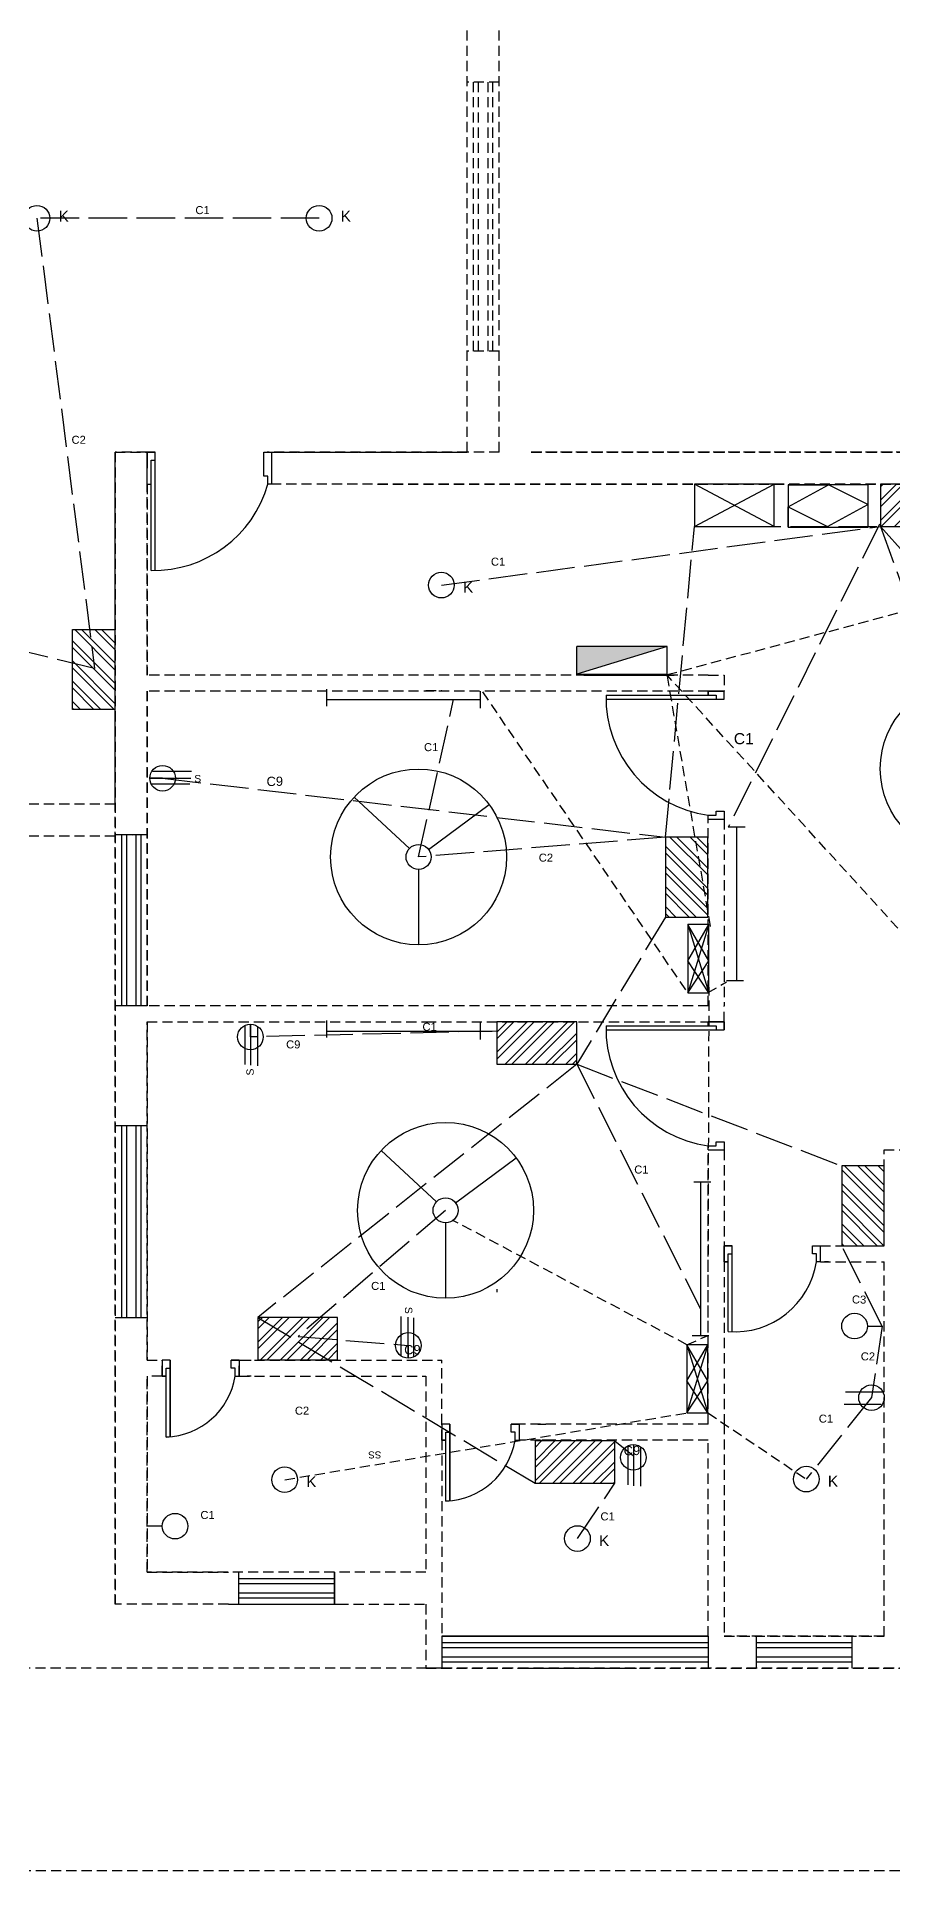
# Model space of a CAD drawing. Header units: millimetres. Extents: x 5814 to 14117, y 764 to 2474.
# Drawn here: x 6987 to 7254, y 764 to 1339 of the extents above; entities that cross this region are included whole.
import ezdxf

# ---------------------------------------------------------------- set-up
doc = ezdxf.new("R2010")
doc.units = ezdxf.units.MM
doc.linetypes.add('ACAD_ISO02W100', pattern=[15, 12, -3])
doc.linetypes.add('HIDDEN2', pattern=[4.7625, 3.175, -1.5875])
doc.layers.get('0').update_dxf_attribs({"linetype": 'HIDDEN2'})
for name, color, linetype in [('conduit', 7, 'ACAD_ISO02W100'), ('doors', 6, 'Continuous'), ('emfittings', 7, 'Continuous'), ('fittings', 7, 'Continuous'), ('windows', 40, 'Continuous')]:
    doc.layers.add(name, color=color, linetype=linetype)
doc.layers.add('emconduit', color=1, linetype='HIDDEN2', plot=False)
doc.styles.get("Standard").update_dxf_attribs({"font": 'arial.ttf', "height": 4})
doc.dimstyles.new('dim', dxfattribs={"dimtxt": 16, "dimasz": 2.5, "dimexe": 1.25, "dimexo": 0.625, "dimtad": 1, "dimlunit": 4, "dimtxsty": 'Standard', "dimcen": 2.5, "dimadec": 0, "dimazin": 0, "dimtfac": 1, "dimtmove": 0, "dimatfit": 3, "dimfxl": 1, "dimarcsym": 0})

# ---------------------------------------------------------------- blocks, each defined once
blk = doc.blocks.new('*D14')
at = {"color": 0, "lineweight": -2, "transparency": 16777216}
for p, q in [((5814.44, 828.19), (5814.44, 764.27)), ((7511.53, 828.19), (7511.53, 764.27)), ((7509.03, 765.52), (5816.94, 765.52))]:
    blk.add_line(p, q, dxfattribs=at)
at = {"color": 0, "transparency": 16777216}
for points in [[(5816.94, 765.94), (5816.94, 765.1), (5814.44, 765.52)], [(7509.03, 765.94), (7509.03, 765.1), (7511.53, 765.52)]]:
    blk.add_solid(points, dxfattribs=at)
at = {"layer": 'Defpoints', "color": 0, "transparency": 16777216}
for p in [(5814.44, 828.82), (7511.53, 828.82), (5814.44, 765.52)]:
    blk.add_point(p, dxfattribs=at)
at = {"color": 0, "transparency": 16777216, "insert": (6667.02, 774.32), "char_height": 16, "attachment_point": 5}
blk.add_mtext('141\'-5"', dxfattribs=at)

msp = doc.modelspace()

# ---------------------------------------------------------------- hatches: boundary and pattern name
at = {"layer": 'emfittings', "true_color": 0x000000}
h = msp.add_hatch(color=18, dxfattribs=at)
h.dxf.hatch_style = 1
h.paths.add_polyline_path([(7155.715, 1139.38), (7155.715, 1148.046), (7183.949, 1148.046)])
at = {"layer": 'fittings'}
h = msp.add_hatch(dxfattribs=at)
h.set_pattern_fill('ANSI32', color=256, scale=0.468168)
h.set_pattern_definition([(45, (5870.633, 702.9807), (-3.1532, 3.1532), []), (45, (5872.7353, 702.9807), (-3.1532, 3.1532), [])])
h.paths.add_polyline_path([(7275.576, 1185.56), (7275.576, 1198.788), (7250.626, 1198.788), (7250.626, 1185.56)])
h = msp.add_hatch(dxfattribs=at)
h.set_pattern_fill('ANSI32', color=256, scale=0.468168, angle=90)
h.set_pattern_definition([(135, (7527.242, -251.612), (-3.1532, -3.1532), []), (135, (7527.242, -249.5097), (-3.1532, -3.1532), [])])
h.paths.add_polyline_path([(6998.185, 1128.381), (7011.413, 1128.381), (7011.413, 1153.331), (6998.185, 1153.331)])
h = msp.add_hatch(dxfattribs=at)
h.set_pattern_fill('ANSI32', color=256, scale=0.468168, angle=90)
h.set_pattern_definition([(135, (7712.503, -50.88), (-3.1532, -3.1532), []), (135, (7712.503, -48.778), (-3.1532, -3.1532), [])])
h.paths.add_polyline_path([(7183.446, 1063.534), (7196.674, 1063.534), (7196.674, 1088.485), (7183.446, 1088.485)])
h = msp.add_hatch(dxfattribs=at)
h.set_pattern_fill('ANSI32', color=256, scale=0.468168)
h.set_pattern_definition([(45, (5750.7975, 871.011), (-3.1532, 3.1532), []), (45, (5752.8997, 871.011), (-3.1532, 3.1532), [])])
h.paths.add_polyline_path([(7155.741, 1017.53), (7155.741, 1030.758), (7130.79, 1030.758), (7130.79, 1017.53)])
h = msp.add_hatch(dxfattribs=at)
h.set_pattern_fill('ANSI32', color=256, scale=0.468168, angle=90)
h.set_pattern_definition([(135, (7767.5723, 51.844), (-3.1532, -3.1532), []), (135, (7767.5723, 53.946), (-3.1532, -3.1532), [])])
h.paths.add_polyline_path([(7238.515, 960.81), (7251.744, 960.81), (7251.744, 985.761), (7238.515, 985.761)])
h = msp.add_hatch(dxfattribs=at)
h.set_pattern_fill('ANSI32', color=256, scale=0.468168)
h.set_pattern_definition([(45, (5676.0937, 963.3338), (-3.1532, 3.1532), []), (45, (5678.196, 963.3338), (-3.1532, 3.1532), [])])
h.paths.add_polyline_path([(7081.037, 925.207), (7081.037, 938.435), (7056.086, 938.435), (7056.086, 925.207)])
h = msp.add_hatch(dxfattribs=at)
h.set_pattern_fill('ANSI32', color=256, scale=0.468168)
h.set_pattern_definition([(45, (5762.7064, 1001.9363), (-3.1532, 3.1532), []), (45, (5764.8085, 1001.9363), (-3.1532, 3.1532), [])])
h.paths.add_polyline_path([(7167.65, 886.604), (7167.65, 899.833), (7142.699, 899.833), (7142.699, 886.604)])

# ---------------------------------------------------------------- linework, layer by layer
for p, q in [((7121.53, 1208.799), (7121.53, 1352.799)), ((7131.53, 1208.799), (7131.53, 1352.799)), ((7021.53, 1198.816), (7021.53, 1208.799)), ((7121.53, 1208.799), (7059.05, 1208.799)), ((7060.509, 1208.799), (7121.53, 1208.799)), ((7060.509, 1198.816), (7060.509, 1208.799)), ((7131.53, 1208.799), (7121.53, 1208.799)), ((7131.53, 1208.799), (7121.53, 1208.799)), ((7501.53, 1208.799), (7141.53, 1208.799)), ((7011.53, 1198.799), (7011.53, 1198.816)), ((7011.53, 1198.799), (7011.53, 1198.816)), ((7011.53, 1198.799), (7011.53, 1198.816)), ((7021.53, 1139.113), (7021.53, 1198.816)), ((7501.53, 1198.816), (7060.509, 1198.816)), ((7501.53, 1198.799), (7093.53, 1198.799)), ((7131.53, 1198.799), (7131.53, 1198.816)), ((7141.53, 1198.799), (7141.53, 1198.816)), ((7196.835, 1139.113), (7021.53, 1139.113)), ((7196.835, 1139.113), (7201.835, 1139.113)), ((7201.835, 1139.113), (7201.835, 1134.113)), ((7021.53, 1035.759), (7021.53, 1134.113)), ((7196.835, 1134.113), (7021.53, 1134.113)), ((7108.623, 1134.337), (7113.623, 1134.337)), ((7196.835, 1134.113), (7201.835, 1134.113)), ((7011.53, 1098.799), (6867.53, 1098.799)), ((7196.835, 1035.759), (7196.835, 1094.093)), ((7196.835, 1094.093), (7201.835, 1094.093)), ((7201.835, 1094.093), (7201.835, 1035.759)), ((7011.53, 1088.799), (6867.53, 1088.799)), ((7011.53, 1088.799), (6867.53, 1088.799)), ((7017.004, 1088.904), (7017.004, 1088.922)), ((7196.835, 1035.759), (7021.53, 1035.759)), ((7201.835, 1030.759), (7201.835, 1035.759)), ((7021.53, 925.082), (7021.53, 1030.759)), ((7021.53, 1030.759), (7108.623, 1030.759)), ((7108.623, 1030.759), (7196.835, 1030.759)), ((7201.835, 1030.759), (7196.835, 1030.759)), ((7196.835, 905.082), (7196.835, 990.74)), ((7196.835, 905.082), (7196.835, 990.74)), ((7196.835, 990.74), (7201.835, 990.74)), ((7201.835, 990.74), (7201.835, 960.81)), ((7201.835, 990.74), (7201.835, 960.81)), ((7251.744, 960.81), (7251.744, 990.745)), ((7251.744, 990.745), (7256.744, 990.745)), ((7251.744, 960.81), (7251.744, 990.745)), ((7251.744, 990.745), (7256.744, 990.745)), ((7201.835, 955.81), (7201.835, 960.81)), ((7231.837, 960.81), (7234.337, 960.81)), ((7231.837, 960.81), (7234.337, 960.81)), ((7231.855, 960.81), (7251.744, 960.81)), ((7231.855, 960.81), (7251.744, 960.81)), ((7231.855, 955.81), (7231.855, 960.81)), ((7201.835, 955.81), (7201.835, 905.082)), ((7201.835, 955.81), (7201.835, 905.082)), ((7231.855, 955.81), (7251.744, 955.81)), ((7234.337, 955.81), (7233.087, 955.81)), ((7234.337, 955.81), (7233.087, 955.81)), ((7251.744, 838.816), (7251.744, 955.81)), ((7251.744, 838.816), (7251.744, 955.81)), ((7021.53, 925.082), (7026.213, 925.082)), ((7021.53, 858.816), (7021.53, 920.082)), ((7026.213, 920.082), (7021.53, 920.082)), ((7026.213, 920.082), (7026.213, 925.082)), ((7050.3, 925.082), (7108.623, 925.082)), ((7050.3, 925.082), (7113.623, 925.082)), ((7050.3, 920.082), (7050.3, 925.082)), ((7050.3, 920.082), (7108.623, 920.082)), ((7051.532, 925.082), (7054.032, 925.082)), ((7054.032, 920.082), (7052.782, 920.082)), ((7074.738, 919.989), (7074.738, 920.007)), ((7108.623, 920.082), (7108.623, 858.816)), ((7113.623, 905.082), (7113.623, 925.082)), ((7113.623, 900.082), (7113.623, 905.082)), ((7196.835, 905.082), (7137.71, 905.082)), ((7137.71, 905.082), (7137.71, 900.082)), ((7143.624, 905.082), (7146.124, 905.082)), ((7201.835, 905.082), (7201.835, 838.816)), ((7113.623, 900.082), (7113.623, 838.816)), ((7196.835, 900.082), (7137.71, 900.082)), ((7146.124, 900.082), (7144.874, 900.082)), ((7196.835, 838.816), (7196.835, 900.082)), ((7108.623, 858.816), (7021.53, 858.816)), ((7021.53, 858.816), (7046.897, 858.816)), ((7046.897, 848.816), (7011.53, 848.816)), ((7046.897, 848.816), (7081.232, 848.816)), ((7081.232, 848.816), (7108.623, 848.816)), ((7108.623, 848.816), (7108.623, 828.816)), ((7113.623, 838.816), (7196.835, 838.816)), ((7251.744, 838.816), (7201.835, 838.816)), ((7113.623, 828.816), (6770.438, 828.816)), ((7113.623, 828.816), (7108.623, 828.816))]:
    msp.add_line(p, q)
at = {"color": 31, "true_color": 0xfecc66}
for p, q in [((7131.517, 1324.352), (7121.517, 1324.352)), ((7131.517, 1240.352), (7121.517, 1240.352)), ((7131.517, 1240.352), (7121.517, 1240.352)), ((7021.53, 1089.162), (7011.53, 1089.162))]:
    msp.add_line(p, q, dxfattribs=at)
for points in [[(7123.517, 1240.352), (7123.517, 1324.352)], [(7125.017, 1240.352), (7125.017, 1324.352)], [(7128.017, 1240.352), (7128.017, 1324.352)], [(7129.517, 1240.352), (7129.517, 1324.352)]]:
    msp.add_lwpolyline(points, dxfattribs=at)
for points in [[(7011.53, 1098.799), (7011.53, 1208.799), (7024.03, 1208.799)], [(7011.53, 1098.799), (7011.53, 1208.799), (7024.03, 1208.799)], [(7011.53, 1098.799), (7011.53, 1208.799), (7024.03, 1208.799)], [(7021.53, 1208.799), (7011.53, 1208.799), (7011.53, 848.816)], [(7011.53, 848.816), (7011.53, 1208.799), (7021.53, 1208.799)], [(7011.53, 848.816), (7011.53, 1208.799), (7021.53, 1208.799)], [(7011.53, 848.816), (7011.53, 1208.799), (7021.53, 1208.799)], [(7059.05, 1208.799), (7121.53, 1208.799)], [(7059.05, 1208.799), (7121.53, 1208.799)], [(7419.438, 828.816), (7511.53, 828.816), (7511.53, 1208.799), (7141.53, 1208.799)], [(7141.53, 1208.799), (7511.53, 1208.799), (7511.53, 828.816), (7419.438, 828.816)], [(7141.53, 1208.799), (7511.53, 1208.799), (7511.53, 828.816), (7419.438, 828.816)], [(7141.53, 1208.799), (7511.53, 1208.799), (7511.53, 828.816), (7419.438, 828.816)], [(7021.53, 1198.816), (7021.53, 1139.113)], [(7021.53, 1139.113), (7021.53, 1198.799)], [(7501.53, 1035.759), (7501.53, 1198.816), (7060.509, 1198.816)], [(7093.53, 1198.799), (7501.53, 1198.799), (7501.53, 1035.759)], [(7093.53, 1198.799), (7501.53, 1198.799), (7501.53, 1035.759)], [(7021.53, 1035.759), (7021.53, 1134.113)], [(7021.53, 1134.113), (7021.53, 1035.759)], [(7021.53, 1035.759), (7021.53, 1134.113)], [(7021.53, 925.082), (7021.53, 1030.759)], [(7021.53, 1030.759), (7021.53, 925.082)], [(7021.53, 925.082), (7021.53, 1030.759)], [(7021.53, 858.816), (7021.53, 920.082)], [(7021.53, 920.082), (7021.53, 858.816)], [(7021.53, 858.816), (7021.53, 920.082)], [(7251.744, 838.816), (7201.835, 838.816)], [(7201.835, 838.816), (7251.744, 838.816)], [(7251.744, 838.816), (7201.835, 838.816)], [(7108.623, 828.816), (7331.132, 828.816)], [(7331.132, 828.816), (7108.623, 828.816)], [(7331.132, 828.816), (7108.623, 828.816)], [(7331.132, 828.816), (7108.623, 828.816)], [(7331.132, 828.816), (7113.623, 828.816)], [(7331.132, 828.816), (7113.623, 828.816)], [(7331.132, 828.816), (7113.623, 828.816)], [(7331.132, 828.816), (7113.623, 828.816)]]:
    msp.add_lwpolyline(points)
msp.add_arc((7057.53, 1198.816), 36, 359.972144, 0)
at = {"layer": 'conduit'}
for p, q in [((7075.254, 1281.874), (6987.109, 1281.874)), ((6987.109, 1281.874), (7005.103, 1141.221)), ((7113.453, 1167.247), (7250.626, 1185.56)), ((7183.446, 1088.485), (7192.505, 1185.591)), ((7192.505, 1185.591), (7250.626, 1185.56)), ((7250.307, 1186.304), (7203.085, 1091.57)), ((7250.626, 1185.56), (7276.387, 1114.097)), ((7250.626, 1185.56), (7400.034, 1017.457)), ((7005.103, 1141.221), (6935.155, 1158.11)), ((7106.318, 1082.296), (7117.279, 1131.489)), ((7026.34, 1106.885), (7183.446, 1088.485)), ((7183.446, 1088.485), (7106.318, 1082.296)), ((7183.446, 1063.534), (7155.741, 1017.53)), ((7130.79, 1027.911), (7053.794, 1026.052)), ((7117.279, 1027.911), (7130.79, 1027.911)), ((7155.741, 1017.53), (7056.086, 938.435)), ((7155.741, 1017.53), (7194.393, 941.134)), ((7155.741, 1017.53), (7238.515, 985.761)), ((7114.747, 971.877), (7068.679, 932.469)), ((7251.143, 935.715), (7238.515, 960.81)), ((7130.832, 946.342), (7130.832, 947.254)), ((7130.832, 946.342), (7130.832, 946.342)), ((7056.086, 938.435), (7142.699, 886.604)), ((7068.679, 932.469), (7103.109, 929.679)), ((7251.143, 935.715), (7247.817, 913.346)), ((7247.817, 913.346), (7227.434, 887.889)), ((7167.65, 899.833), (7173.436, 895.159)), ((7155.959, 869.323), (7167.65, 886.604))]:
    msp.add_line(p, q, dxfattribs=at)
at = {"layer": 'doors'}
for p, q in [((7024.03, 1208.799), (7021.53, 1208.799)), ((7021.53, 1198.799), (7021.53, 1208.799)), ((7024.03, 1208.799), (7021.53, 1208.799)), ((7021.53, 1208.799), (7021.53, 1203.799)), ((7021.53, 1198.799), (7022.78, 1198.799)), ((7196.835, 1029.509), (7196.835, 1030.759)), ((7201.835, 1030.759), (7196.835, 1030.759)), ((7196.835, 1030.759), (7196.835, 1029.509)), ((7201.835, 1030.759), (7201.835, 1028.259)), ((7201.835, 1028.259), (7201.835, 1030.759)), ((7201.835, 960.81), (7204.335, 960.81)), ((7204.335, 960.81), (7201.835, 960.81)), ((7201.835, 960.81), (7201.835, 955.81)), ((7201.835, 960.81), (7204.335, 960.81)), ((7201.835, 960.81), (7201.835, 955.81)), ((7201.835, 960.81), (7204.335, 960.81)), ((7204.335, 960.81), (7201.835, 960.81)), ((7201.835, 960.81), (7201.835, 955.81)), ((7201.835, 960.81), (7204.335, 960.81)), ((7201.835, 960.81), (7201.835, 955.81)), ((7204.335, 936.837), (7204.335, 960.81)), ((7204.335, 936.853), (7204.335, 960.81)), ((7204.335, 936.837), (7204.335, 960.81)), ((7204.335, 936.853), (7204.335, 960.81)), ((7201.835, 955.81), (7203.085, 955.81)), ((7201.835, 955.81), (7203.085, 955.81)), ((7203.085, 955.81), (7201.835, 955.81)), ((7201.835, 955.81), (7203.085, 955.81)), ((7201.835, 955.81), (7203.085, 955.81)), ((7203.085, 955.81), (7201.835, 955.81)), ((7203.085, 936.756), (7203.085, 958.31)), ((7203.085, 936.756), (7203.085, 958.31)), ((7203.085, 936.756), (7203.085, 958.31)), ((7203.085, 936.756), (7203.085, 958.31)), ((7026.213, 925.082), (7026.213, 920.082)), ((7026.213, 925.082), (7026.213, 920.082)), ((7026.213, 920.082), (7027.463, 920.082)), ((7026.213, 920.082), (7027.463, 920.082)), ((7027.463, 920.082), (7026.213, 920.082)), ((7027.463, 901.028), (7027.463, 922.582)), ((7027.463, 922.582), (7028.713, 922.582)), ((7027.463, 901.028), (7027.463, 922.582)), ((7027.463, 922.582), (7028.713, 922.582)), ((7028.713, 901.109), (7028.713, 925.082)), ((7028.713, 901.125), (7028.713, 925.082)), ((7050.3, 925.082), (7047.8, 925.082)), ((7113.623, 905.082), (7113.623, 900.082)), ((7113.623, 905.082), (7113.623, 900.082)), ((7114.873, 881.028), (7114.873, 902.582)), ((7114.873, 902.582), (7116.123, 902.582)), ((7114.873, 881.028), (7114.873, 902.582)), ((7114.873, 902.582), (7116.123, 902.582)), ((7116.123, 881.109), (7116.123, 905.082)), ((7116.123, 881.125), (7116.123, 905.082)), ((7137.71, 905.082), (7135.21, 905.082)), ((7113.623, 900.082), (7114.873, 900.082)), ((7113.623, 900.082), (7114.873, 900.082)), ((7114.873, 900.082), (7113.623, 900.082))]:
    msp.add_line(p, q, dxfattribs=at)
at = {"layer": 'doors', "color": 215, "true_color": 0xa953a0}
for p, q in [((7024.03, 1208.799), (7021.53, 1208.799)), ((7021.53, 1203.799), (7021.53, 1208.799)), ((7024.03, 1180.048), (7024.03, 1208.799)), ((7024.03, 1171.875), (7024.03, 1208.799)), ((7058.009, 1201.316), (7058.009, 1208.799)), ((7058.009, 1208.799), (7060.509, 1208.799)), ((7060.509, 1198.816), (7060.509, 1208.799)), ((7022.78, 1180.084), (7022.78, 1206.299)), ((7022.78, 1206.299), (7024.03, 1206.299)), ((7022.78, 1171.852), (7022.78, 1206.299)), ((7022.78, 1206.299), (7024.03, 1206.299)), ((7059.259, 1201.316), (7058.009, 1201.316)), ((7059.259, 1198.816), (7059.259, 1201.316)), ((7060.509, 1198.816), (7059.259, 1198.816)), ((7164.889, 1132.863), (7199.335, 1132.863)), ((7173.121, 1132.863), (7199.335, 1132.863)), ((7196.835, 1132.863), (7196.835, 1134.113)), ((7196.835, 1134.113), (7201.835, 1134.113)), ((7201.835, 1134.113), (7196.835, 1134.113)), ((7196.835, 1134.113), (7196.835, 1132.863)), ((7196.835, 1134.113), (7201.835, 1134.113)), ((7199.335, 1132.863), (7199.335, 1131.613)), ((7199.335, 1132.863), (7199.335, 1131.613)), ((7201.835, 1131.613), (7201.835, 1134.113)), ((7201.835, 1131.613), (7201.835, 1134.113)), ((7164.911, 1131.613), (7201.835, 1131.613)), ((7173.084, 1131.613), (7201.835, 1131.613)), ((7196.835, 1095.343), (7199.335, 1095.343)), ((7196.835, 1094.093), (7196.835, 1095.343)), ((7196.835, 1094.093), (7201.835, 1094.093)), ((7199.335, 1096.593), (7201.835, 1096.593)), ((7199.335, 1095.343), (7199.335, 1096.593)), ((7201.835, 1096.593), (7201.835, 1094.093)), ((7164.889, 1029.509), (7199.335, 1029.509)), ((7173.121, 1029.509), (7199.335, 1029.509)), ((7196.835, 1030.759), (7201.835, 1030.759)), ((7199.335, 1029.509), (7199.335, 1028.259)), ((7199.335, 1029.509), (7199.335, 1028.259)), ((7201.835, 1028.259), (7201.835, 1030.759)), ((7164.911, 1028.259), (7201.835, 1028.259)), ((7173.084, 1028.259), (7201.835, 1028.259)), ((7196.835, 991.99), (7199.335, 991.99)), ((7196.835, 990.74), (7196.835, 991.99)), ((7196.835, 991.99), (7199.335, 991.99)), ((7196.835, 990.74), (7196.835, 991.99)), ((7196.835, 990.74), (7201.835, 990.74)), ((7196.835, 990.74), (7201.835, 990.74)), ((7199.335, 993.24), (7201.835, 993.24)), ((7199.335, 991.99), (7199.335, 993.24)), ((7199.335, 993.24), (7201.835, 993.24)), ((7199.335, 991.99), (7199.335, 993.24)), ((7201.835, 993.24), (7201.835, 990.74)), ((7201.835, 993.24), (7201.835, 990.74)), ((7204.335, 960.81), (7201.835, 960.81)), ((7201.835, 955.81), (7201.835, 960.81)), ((7204.335, 960.81), (7201.835, 960.81)), ((7201.835, 955.81), (7201.835, 960.81)), ((7204.335, 933.933), (7204.335, 960.81)), ((7204.335, 933.933), (7204.335, 960.81)), ((7229.355, 958.31), (7229.355, 960.81)), ((7229.355, 958.31), (7229.355, 960.81)), ((7229.355, 960.81), (7231.855, 960.81)), ((7229.355, 958.31), (7229.355, 960.81)), ((7229.355, 958.31), (7229.355, 960.81)), ((7231.855, 955.81), (7231.855, 960.81)), ((7231.855, 955.81), (7231.855, 960.81)), ((7203.085, 958.31), (7204.335, 958.31)), ((7203.085, 958.31), (7204.335, 958.31)), ((7203.085, 933.999), (7203.085, 958.31)), ((7203.085, 958.31), (7204.335, 958.31)), ((7203.085, 958.31), (7204.335, 958.31)), ((7203.085, 958.31), (7204.335, 958.31)), ((7203.085, 933.999), (7203.085, 958.31)), ((7203.085, 958.31), (7204.335, 958.31)), ((7230.605, 958.31), (7229.355, 958.31)), ((7230.605, 958.31), (7229.355, 958.31)), ((7230.605, 955.81), (7230.605, 958.31)), ((7230.605, 955.81), (7230.605, 958.31)), ((7230.605, 955.81), (7230.605, 958.31)), ((7230.605, 955.81), (7230.605, 958.31)), ((7231.855, 955.81), (7230.605, 955.81)), ((7028.713, 925.082), (7026.213, 925.082)), ((7026.213, 925.082), (7026.213, 920.082)), ((7026.213, 920.082), (7027.463, 920.082)), ((7027.463, 920.082), (7027.463, 922.582)), ((7027.463, 922.582), (7028.713, 922.582)), ((7027.463, 901.028), (7027.463, 920.082)), ((7028.713, 922.582), (7028.713, 925.082)), ((7028.713, 925.082), (7028.713, 901.109)), ((7047.8, 925.082), (7050.3, 925.082)), ((7047.8, 922.582), (7047.8, 925.082)), ((7049.05, 922.582), (7047.8, 922.582)), ((7049.05, 920.082), (7049.05, 922.582)), ((7049.05, 920.082), (7050.3, 920.082)), ((7050.3, 925.082), (7050.3, 920.082)), ((7116.123, 905.082), (7113.623, 905.082)), ((7113.623, 905.082), (7113.623, 900.082)), ((7114.873, 900.082), (7114.873, 902.582)), ((7114.873, 902.582), (7116.123, 902.582)), ((7116.123, 902.582), (7116.123, 905.082)), ((7116.123, 905.082), (7116.123, 881.109)), ((7135.21, 905.082), (7137.71, 905.082)), ((7135.21, 902.582), (7135.21, 905.082)), ((7136.46, 902.582), (7135.21, 902.582)), ((7136.46, 900.082), (7136.46, 902.582)), ((7137.71, 905.082), (7137.71, 900.082)), ((7028.713, 901.109), (7027.463, 901.028)), ((7113.623, 900.082), (7114.873, 900.082)), ((7114.873, 881.028), (7114.873, 900.082)), ((7136.46, 900.082), (7137.71, 900.082)), ((7116.123, 881.109), (7114.873, 881.028))]:
    msp.add_line(p, q, dxfattribs=at)
for points in [[(7196.835, 1132.863), (7196.835, 1134.113)], [(7196.835, 1029.509), (7196.835, 1030.759)], [(7203.085, 955.81), (7201.835, 955.81)], [(7203.085, 955.81), (7201.835, 955.81)]]:
    msp.add_lwpolyline(points, dxfattribs=at)
for centre, radius, start, end in [((7023.63, 1208.86), 37.018, 268.685022, 344.256503), ((7201.897, 1132.014), 37.018, 178.685022, 262.141096), ((7201.897, 1028.66), 37.018, 178.685022, 262.141096), ((7205.062, 959.772), 25.849, 265.615091, 351.184415), ((7205.062, 959.772), 25.849, 265.615091, 351.184415), ((7026.616, 923.742), 22.73, 272.134277, 350.734527), ((7114.026, 903.742), 22.73, 272.134277, 350.734527)]:
    msp.add_arc(centre, radius, start, end, dxfattribs=at)
at = {"layer": 'emconduit'}
for p, q in [((7183.968, 1139.263), (7407.653, 1199.093)), ((7313.78, 996.684), (7183.625, 1139.485)), ((7197.525, 1060.619), (7183.968, 1139.263)), ((7126.267, 1133.922), (7190.506, 1039.581)), ((7196.589, 1039.869), (7202.528, 1043.247)), ((7196.757, 929.46), (7197.096, 1041.591)), ((7190.17, 929.888), (7117.072, 968.743)), ((7190.17, 929.888), (7196.835, 932.788)), ((7064.499, 887.723), (7190.17, 908.582)), ((7196.709, 908.582), (7227.434, 887.889))]:
    msp.add_line(p, q, dxfattribs=at)
at = {"layer": 'emfittings'}
for p, q in [((7183.949, 1148.046), (7155.715, 1139.38)), ((7155.715, 1139.38), (7155.715, 1148.046)), ((7183.949, 1148.046), (7155.715, 1148.046)), ((7155.715, 1139.38), (7183.949, 1139.38)), ((7157.91, 1139.119), (7186.144, 1139.119)), ((7190.432, 1049.866), (7196.971, 1061.144)), ((7196.971, 1061.144), (7190.432, 1039.838)), ((7196.971, 1049.866), (7190.432, 1061.144)), ((7190.432, 1061.144), (7196.971, 1039.838)), ((7196.971, 1039.838), (7190.432, 1049.866)), ((7190.432, 1039.838), (7196.971, 1049.866)), ((7190.17, 918.61), (7196.709, 929.888)), ((7196.709, 929.888), (7190.17, 908.582)), ((7196.709, 918.61), (7190.17, 929.888)), ((7190.17, 929.888), (7196.709, 908.582)), ((7196.709, 908.582), (7190.17, 918.61)), ((7190.17, 908.582), (7196.709, 918.61))]:
    msp.add_line(p, q, dxfattribs=at)
msp.add_lwpolyline([(7155.715, 1139.38), (7183.949, 1139.38), (7183.949, 1148.046)], dxfattribs=at)
for points in [[(7196.971, 1039.838), (7196.971, 1061.144), (7190.432, 1061.144), (7190.432, 1039.838)], [(7196.709, 908.582), (7196.709, 929.888), (7190.17, 929.888), (7190.17, 908.582)]]:
    msp.add_lwpolyline(points, close=True, dxfattribs=at)
at = {"layer": 'fittings'}
for p, q in [((7192.505, 1185.591), (7217.456, 1198.799)), ((7217.456, 1185.591), (7192.505, 1198.799)), ((7221.817, 1198.574), (7234.351, 1198.574)), ((7221.817, 1191.683), (7234.351, 1198.574)), ((7246.636, 1192.399), (7234.351, 1198.574)), ((7221.817, 1185.346), (7221.817, 1191.683)), ((7221.817, 1191.683), (7234.102, 1185.508)), ((7234.102, 1185.508), (7246.636, 1192.399)), ((7077.626, 1129.433), (7077.626, 1134.74)), ((7125.626, 1128.836), (7125.626, 1134.143)), ((7077.626, 1131.489), (7117.279, 1131.489)), ((7077.626, 1131.489), (7125.626, 1131.489)), ((7117.279, 1131.489), (7125.626, 1131.489)), ((7026.34, 1106.885), (7022.441, 1106.885)), ((7022.441, 1106.885), (7035.189, 1106.885)), ((7022.866, 1105.114), (7034.912, 1105.114)), ((7023.156, 1109.136), (7035.34, 1109.136)), ((7103.459, 1084.953), (7086.194, 1100.999)), ((7109.453, 1084.62), (7128.388, 1098.657)), ((7208.392, 1091.57), (7203.085, 1091.57)), ((7205.739, 1083.224), (7205.739, 1091.57)), ((7205.739, 1043.57), (7205.739, 1091.57)), ((7205.739, 1043.57), (7205.739, 1083.224)), ((7106.318, 1078.393), (7106.318, 1054.823)), ((7207.795, 1043.57), (7202.488, 1043.57)), ((7052.023, 1029.526), (7052.023, 1017.48)), ((7053.794, 1026.052), (7053.794, 1029.952)), ((7053.794, 1029.952), (7053.794, 1017.204)), ((7056.045, 1029.236), (7056.045, 1017.052)), ((7077.626, 1025.855), (7077.626, 1031.162)), ((7125.626, 1025.257), (7125.626, 1030.565)), ((7077.626, 1027.911), (7117.279, 1027.911)), ((7077.626, 1027.911), (7125.626, 1027.911)), ((7117.279, 1027.911), (7125.626, 1027.911)), ((7111.888, 974.534), (7094.623, 990.58)), ((7117.882, 974.201), (7136.817, 988.238)), ((7192.337, 980.788), (7197.644, 980.788)), ((7194.393, 980.788), (7194.393, 941.134)), ((7194.393, 980.788), (7194.393, 932.788)), ((7114.747, 967.974), (7114.747, 944.404)), ((7100.858, 926.495), (7100.858, 938.679)), ((7103.109, 925.78), (7103.109, 938.527)), ((7104.88, 926.205), (7104.88, 938.251)), ((7194.393, 941.134), (7194.393, 932.788)), ((7191.739, 932.788), (7197.047, 932.788)), ((7246.515, 935.715), (7251.143, 935.715)), ((7103.109, 929.679), (7103.109, 925.78)), ((7251.124, 915.032), (7239.658, 915.032)), ((7250.848, 911.203), (7239.25, 911.203)), ((7171.668, 898.166), (7171.656, 886.12)), ((7171.668, 898.166), (7171.656, 886.12)), ((7173.44, 898.59), (7173.427, 885.842)), ((7173.44, 898.59), (7173.427, 885.842)), ((7175.69, 897.872), (7175.678, 885.688)), ((7175.69, 897.872), (7175.678, 885.688)), ((7026.251, 873.187), (7021.623, 873.187))]:
    msp.add_line(p, q, dxfattribs=at)
for points in [[(7192.505, 1185.591), (7217.456, 1185.591), (7217.456, 1198.819), (7192.505, 1198.819)], [(7221.817, 1185.346), (7246.767, 1185.346), (7246.767, 1198.574), (7221.817, 1198.574)], [(7250.626, 1185.56), (7275.576, 1185.56), (7275.576, 1198.788), (7250.626, 1198.788)], [(6998.185, 1128.381), (6998.185, 1153.331), (7011.413, 1153.331), (7011.413, 1128.381)], [(7183.446, 1088.485), (7183.446, 1063.534), (7196.674, 1063.534), (7196.674, 1088.485)], [(7130.79, 1017.53), (7155.741, 1017.53), (7155.741, 1030.758), (7130.79, 1030.758)], [(7238.515, 985.761), (7238.515, 960.81), (7251.744, 960.81), (7251.744, 985.761)], [(7056.086, 925.207), (7081.037, 925.207), (7081.037, 938.435), (7056.086, 938.435)], [(7142.699, 886.604), (7167.65, 886.604), (7167.65, 899.833), (7142.699, 899.833)]]:
    msp.add_lwpolyline(points, close=True, dxfattribs=at)
for centre, radius in [((6987.109, 1281.874), 4.013), ((7075.254, 1281.874), 4.013), ((7113.453, 1167.247), 4.013), ((7278.032, 1109.885), 27.473), ((7026.34, 1106.885), 4), ((7106.318, 1082.296), 27.473), ((7106.318, 1082.296), 3.903), ((7053.794, 1026.052), 4), ((7114.747, 971.877), 27.473), ((7114.747, 971.877), 3.903), ((7242.515, 935.715), 4), ((7103.109, 929.679), 4), ((7247.817, 913.346), 4), ((7173.436, 894.691), 4), ((7173.436, 894.691), 4), ((7064.499, 887.723), 4.013), ((7227.434, 887.889), 4.013), ((7030.251, 873.187), 4), ((7155.959, 869.323), 4.013)]:
    msp.add_circle(centre, radius, dxfattribs=at)
at = {"layer": 'windows', "color": 31, "true_color": 0xfecc66}
for p, q in [((7021.53, 1089.162), (7011.53, 1089.162)), ((7021.53, 1035.759), (7011.53, 1035.759)), ((7050.078, 858.816), (7050.078, 848.816)), ((7080.078, 848.816), (7080.078, 858.816)), ((7113.623, 838.816), (7113.623, 828.816)), ((7196.835, 838.816), (7196.835, 828.816)), ((7211.749, 838.816), (7211.749, 828.816)), ((7241.749, 828.816), (7241.749, 838.816))]:
    msp.add_line(p, q, dxfattribs=at)
at = {"layer": 'windows'}
for p, q in [((7021.53, 998.259), (7011.53, 998.259)), ((7021.53, 998.259), (7011.53, 998.259)), ((7021.53, 938.259), (7011.53, 938.259)), ((7021.53, 938.259), (7011.53, 938.259)), ((7080.078, 858.816), (7080.078, 848.816)), ((7046.897, 848.816), (7081.232, 848.816)), ((7196.835, 838.816), (7113.623, 838.816)), ((7241.749, 828.816), (7241.749, 838.816)), ((7140.07, 828.816), (7174.404, 828.816))]:
    msp.add_line(p, q, dxfattribs=at)
at = {"layer": 'windows', "color": 31, "true_color": 0xfecc66}
for points in [[(7013.53, 1089.162), (7013.53, 1035.759)], [(7015.03, 1089.162), (7015.03, 1035.759)], [(7018.03, 1089.162), (7018.03, 1035.759)], [(7019.53, 1089.162), (7019.53, 1035.759)], [(7013.53, 998.259), (7013.53, 938.259)], [(7013.53, 998.259), (7013.53, 938.259)], [(7015.03, 998.259), (7015.03, 938.259)], [(7015.03, 998.259), (7015.03, 938.259)], [(7018.03, 998.259), (7018.03, 938.259)], [(7018.03, 998.259), (7018.03, 938.259)], [(7019.53, 998.259), (7019.53, 938.259)], [(7019.53, 998.259), (7019.53, 938.259)], [(7050.078, 856.816), (7080.078, 856.816)], [(7050.078, 855.316), (7080.078, 855.316)], [(7050.078, 852.316), (7080.078, 852.316)], [(7050.078, 850.816), (7080.078, 850.816)], [(7113.623, 836.816), (7196.835, 836.816)], [(7113.623, 835.316), (7196.835, 835.316)], [(7211.749, 836.816), (7241.749, 836.816)], [(7211.749, 835.316), (7241.749, 835.316)], [(7113.623, 832.316), (7196.835, 832.316)], [(7113.623, 830.816), (7196.835, 830.816)], [(7211.749, 832.316), (7241.749, 832.316)], [(7211.749, 830.816), (7241.749, 830.816)]]:
    msp.add_lwpolyline(points, dxfattribs=at)
at = {"layer": 'windows'}
for points in [[(7196.835, 838.816), (7113.623, 838.816)], [(7113.623, 838.816), (7196.835, 838.816)], [(7196.835, 838.816), (7113.623, 838.816)]]:
    msp.add_lwpolyline(points, dxfattribs=at)

# ---------------------------------------------------------------- texts
at = {"layer": 'conduit'}
for s, p in [('C1', (7036.599, 1283.167)), ('C2', (6997.91, 1211.398)), ('C1', (7128.92, 1173.324)), ('C1', (7108.023, 1115.36)), ('C2', (7143.866, 1080.833)), ('C1', (7107.536, 1027.983)), ('C9', (7064.943, 1022.479)), ('C1', (7173.691, 983.385)), ('C1', (7091.493, 947.009)), ('C2', (7244.459, 924.993)), ('C2', (7067.682, 908.04)), ('C1', (7231.349, 905.543)), ('C1', (7038.169, 875.43)), ('C1', (7163.139, 874.993))]:
    msp.add_text(s, height=2.5, dxfattribs=at).set_placement(p)
for s, height, rotation, p in [('C9', 2.8915, 1.059498, (7058.849, 1104.434)), ('C3', 2.5, 358.878138, (7241.687, 942.806)), ('C3', 2.5, 358.878138, (7241.687, 942.806)), ('C9', 2.8915, 1.059498, (7101.847, 926.847)), ('C9', 2.8915, 1.059498, (7170.407, 895.335))]:
    msp.add_text(s, height=height, rotation=rotation, dxfattribs=at).set_placement(p)
at = {"layer": 'conduit', "insert": (7204.805, 1117.472), "char_height": 3.4867, "attachment_point": 7}
msp.add_mtext_dynamic_manual_height_columns('C1', width=20.50289, gutter_width=17.433, heights=[0], dxfattribs=at)
at = {"layer": 'fittings'}
for s, height, p in [('K', 3.387, (6993.872, 1280.822)), ('K', 3.387, (6993.872, 1280.822)), ('K', 3.387, (6993.872, 1280.822)), ('K', 3.387, (7082.017, 1280.822)), ('K', 3.387, (7082.017, 1280.822)), ('K', 3.387, (7082.017, 1280.822)), ('K', 3.387, (7120.216, 1164.913)), ('S', 2.296, (7036.253, 1105.622)), ('K', 3.387, (7071.262, 885.389)), ('K', 3.387, (7234.198, 885.555)), ('K', 3.387, (7162.723, 866.988))]:
    msp.add_text(s, height=height, dxfattribs=at).set_placement(p)
for s, height, rotation, p in [('S', 2.296, 90, (7054.827, 1014.023)), ('S', 2.296, 270, (7102.076, 941.708)), ('SS', 2.1855, 180, (7094.678, 896.542))]:
    msp.add_text(s, height=height, rotation=rotation, dxfattribs=at).set_placement(p)

# ---------------------------------------------------------------- dimensions: what is measured, and where the dimension line sits
dim = msp.add_linear_dim(base=(5814.437, 765.521), p1=(7511.53, 828.816), p2=(5814.437, 828.816), dimstyle='dim')
dim.commit()
dim.dimension.update_dxf_attribs({"geometry": '*D14', "text_midpoint": (6667.02, 765.521), "dimtype": 160})

doc.saveas('drawing.dxf')
